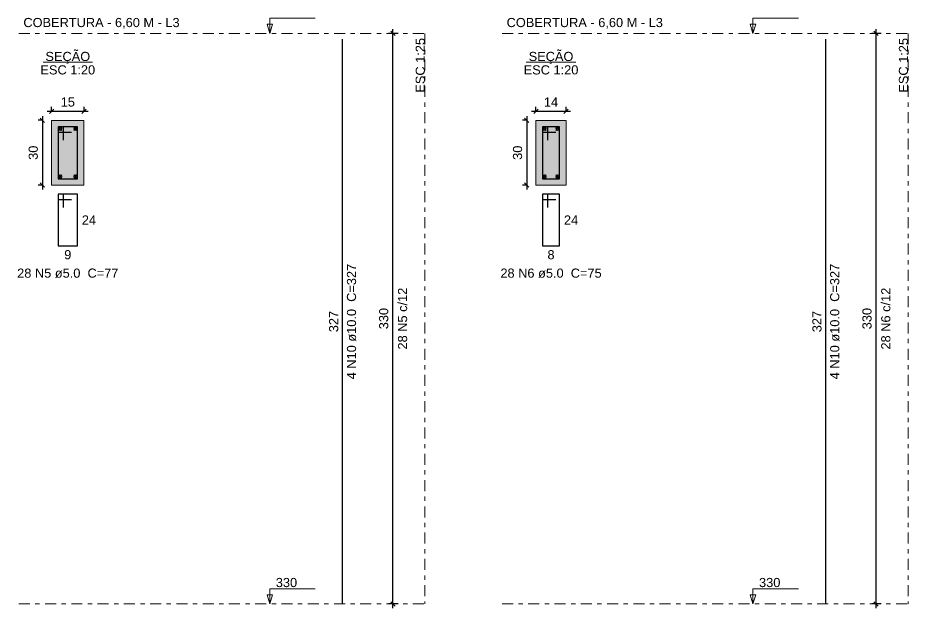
# Model space of a CAD drawing. Header units: millimetres. Extents: x -34 to 951, y -76 to 463.
# Drawn here: x 414.44 to 435.04, y -45.91 to -32.25 of the extents above; entities that cross this region are included whole.
import ezdxf

# ---------------------------------------------------------------- set-up
doc = ezdxf.new("R2010")
doc.units = ezdxf.units.MM
doc.header["$MEASUREMENT"] = 0
doc.linetypes.add('DASHDOT', pattern=[2.54, 1.27, -0.635, 0, -0.635])
doc.linetypes.add('NULL', pattern=[0])
for name, color, linetype, lineweight in [('Descrição da armadura', 7, 'Continuous', 0), ('DT-Barras na forma', 7, 'Continuous', 30), ('DT-Barras no corte', 5, 'Continuous', 5), ('DT-Barras rebatidas', 7, 'Continuous', 30), ('DT-Cotas', 7, 'Continuous', 5), ('DT-Forma', 5, 'Continuous', 5), ('DT-Hachura seção pilares', 252, 'Continuous', 5), ('DT-Pontilhado', 7, 'DASHDOT', 5), ('DT-Textos', 7, 'Continuous', 5), ('Textos armaduras', 7, 'Continuous', 0)]:
    doc.layers.add(name, color=color, linetype=linetype, lineweight=lineweight)
doc.styles.add('Arial', font='arial.ttf')
doc.dimstyles.new('UM_20.000000', dxfattribs={"dimtxt": 0.18, "dimasz": 0.1, "dimexe": 0.1, "dimexo": 0.2, "dimgap": 0, "dimtad": 1, "dimtih": 1, "dimtoh": 1, "dimdec": 1, "dimlfac": 20, "dimzin": 0, "dimdsep": 46, "dimtxsty": 'Standard', "dimcen": 0.09, "dimdle": 0.1, "dimadec": 1, "dimazin": 2, "dimtfac": 1, "dimtdec": 4, "dimtofl": 0, "dimtmove": 0, "dimatfit": 3, "dimfxl": 1, "dimtolj": 1, "dimarcsym": 0})
doc.dimstyles.new('UM_25.000000', dxfattribs={"dimtxt": 0.18, "dimasz": 0.1, "dimexe": 0.1, "dimexo": 0.2, "dimgap": 0, "dimtad": 1, "dimtih": 1, "dimtoh": 1, "dimdec": 1, "dimlfac": 25, "dimzin": 0, "dimdsep": 46, "dimtxsty": 'Standard', "dimcen": 0.09, "dimdle": 0.1, "dimadec": 1, "dimazin": 2, "dimtfac": 1, "dimtdec": 4, "dimtofl": 0, "dimtmove": 0, "dimatfit": 3, "dimfxl": 1, "dimtolj": 1, "dimarcsym": 0})

# ---------------------------------------------------------------- blocks, each defined once
blk = doc.blocks.new('_Oblique')
at = {"color": 0, "linetype": 'ByBlock', "lineweight": -2}
blk.add_line((-0.5, -0.5), (0.5, 0.5), dxfattribs=at)
blk = doc.blocks.new('*D686')
at = {"layer": 'Defpoints', "color": 0, "transparency": 16777216}
for p in [(415.218, -34.624), (415.006, -36.124), (415.218, -36.124)]:
    blk.add_point(p, dxfattribs=at)
at = {"layer": 'DT-Cotas', "color": 0, "lineweight": -2, "transparency": 16777216}
for p, q in [((415.006, -34.524), (415.006, -36.224)), ((415.018, -34.624), (414.906, -34.624)), ((415.018, -36.124), (414.906, -36.124))]:
    blk.add_line(p, q, dxfattribs=at)
at = {"layer": 'DT-Cotas', "color": 0, "lineweight": -2, "transparency": 16777216, "xscale": 0.1, "yscale": 0.1, "zscale": 0.1}
for p, rotation in [((415.006, -34.624), 90), ((415.006, -36.124), 270)]:
    blk.add_blockref('_Oblique', p, dxfattribs=dict(at, rotation=rotation))
at = {"layer": 'DT-Cotas', "color": 7, "transparency": 16777216, "insert": (414.794, -35.374), "char_height": 0.2118, "attachment_point": 5, "rotation": 90, "style": 'Arial'}
blk.add_mtext('\\A1;30', dxfattribs=at)
blk = doc.blocks.new('*D687')
at = {"layer": 'Defpoints', "color": 0, "transparency": 16777216}
for p in [(415.968, -34.413), (415.218, -34.624), (415.968, -34.624)]:
    blk.add_point(p, dxfattribs=at)
at = {"layer": 'DT-Cotas', "color": 0, "lineweight": -2, "transparency": 16777216}
for p, q in [((415.218, -34.424), (415.218, -34.313)), ((415.968, -34.424), (415.968, -34.313)), ((415.118, -34.413), (416.068, -34.413))]:
    blk.add_line(p, q, dxfattribs=at)
at = {"layer": 'DT-Cotas', "color": 0, "lineweight": -2, "transparency": 16777216, "xscale": 0.1, "yscale": 0.1, "zscale": 0.1, "rotation": 180}
blk.add_blockref('_Oblique', (415.218, -34.413), dxfattribs=at)
at = {"layer": 'DT-Cotas', "color": 0, "lineweight": -2, "transparency": 16777216, "xscale": 0.1, "yscale": 0.1, "zscale": 0.1}
blk.add_blockref('_Oblique', (415.968, -34.413), dxfattribs=at)
at = {"layer": 'DT-Cotas', "color": 7, "transparency": 16777216, "insert": (415.593, -34.201), "char_height": 0.2118, "attachment_point": 5, "rotation": 0.0057, "style": 'Arial'}
blk.add_mtext('\\A1;15', dxfattribs=at)
blk = doc.blocks.new('*D688')
at = {"layer": 'Defpoints', "color": 0, "transparency": 16777216}
for p in [(423.117, -32.612), (423.435, -32.612), (423.435, -45.812)]:
    blk.add_point(p, dxfattribs=at)
at = {"layer": 'DT-Cotas', "color": 0, "lineweight": -2, "transparency": 16777216}
for p, q in [((423.117, -45.912), (423.117, -32.512)), ((423.235, -32.612), (423.017, -32.612)), ((423.235, -45.812), (423.017, -45.812))]:
    blk.add_line(p, q, dxfattribs=at)
at = {"layer": 'DT-Cotas', "color": 0, "lineweight": -2, "transparency": 16777216, "xscale": 0.1, "yscale": 0.1, "zscale": 0.1}
for p, rotation in [((423.117, -32.612), 90), ((423.117, -45.812), 270)]:
    blk.add_blockref('_Oblique', p, dxfattribs=dict(at, rotation=rotation))
at = {"layer": 'DT-Cotas', "color": 7, "transparency": 16777216, "insert": (422.905, -39.212), "char_height": 0.2118, "attachment_point": 5, "rotation": 90, "style": 'Arial'}
blk.add_mtext('\\A1;330', dxfattribs=at)
blk = doc.blocks.new('*D689')
at = {"layer": 'Defpoints', "color": 0, "transparency": 16777216}
for p in [(426.426, -34.624), (426.214, -36.124), (426.426, -36.124)]:
    blk.add_point(p, dxfattribs=at)
at = {"layer": 'DT-Cotas', "color": 0, "lineweight": -2, "transparency": 16777216}
for p, q in [((426.214, -34.524), (426.214, -36.224)), ((426.226, -34.624), (426.114, -34.624)), ((426.226, -36.124), (426.114, -36.124))]:
    blk.add_line(p, q, dxfattribs=at)
at = {"layer": 'DT-Cotas', "color": 0, "lineweight": -2, "transparency": 16777216, "xscale": 0.1, "yscale": 0.1, "zscale": 0.1}
for p, rotation in [((426.214, -34.624), 90), ((426.214, -36.124), 270)]:
    blk.add_blockref('_Oblique', p, dxfattribs=dict(at, rotation=rotation))
at = {"layer": 'DT-Cotas', "color": 7, "transparency": 16777216, "insert": (426.002, -35.374), "char_height": 0.2118, "attachment_point": 5, "rotation": 90, "style": 'Arial'}
blk.add_mtext('\\A1;30', dxfattribs=at)
blk = doc.blocks.new('*D690')
at = {"layer": 'Defpoints', "color": 0, "transparency": 16777216}
for p in [(427.126, -34.413), (426.426, -34.624), (427.126, -34.624)]:
    blk.add_point(p, dxfattribs=at)
at = {"layer": 'DT-Cotas', "color": 0, "lineweight": -2, "transparency": 16777216}
for p, q in [((426.426, -34.424), (426.426, -34.313)), ((427.126, -34.424), (427.126, -34.313)), ((426.326, -34.413), (427.226, -34.413))]:
    blk.add_line(p, q, dxfattribs=at)
at = {"layer": 'DT-Cotas', "color": 0, "lineweight": -2, "transparency": 16777216, "xscale": 0.1, "yscale": 0.1, "zscale": 0.1, "rotation": 180}
blk.add_blockref('_Oblique', (426.426, -34.413), dxfattribs=at)
at = {"layer": 'DT-Cotas', "color": 0, "lineweight": -2, "transparency": 16777216, "xscale": 0.1, "yscale": 0.1, "zscale": 0.1}
blk.add_blockref('_Oblique', (427.126, -34.413), dxfattribs=at)
at = {"layer": 'DT-Cotas', "color": 7, "transparency": 16777216, "insert": (426.776, -34.201), "char_height": 0.2118, "attachment_point": 5, "rotation": 0.0057, "style": 'Arial'}
blk.add_mtext('\\A1;14', dxfattribs=at)
blk = doc.blocks.new('*D691')
at = {"layer": 'Defpoints', "color": 0, "transparency": 16777216}
for p in [(434.3, -32.612), (434.618, -32.612), (434.618, -45.812)]:
    blk.add_point(p, dxfattribs=at)
at = {"layer": 'DT-Cotas', "color": 0, "lineweight": -2, "transparency": 16777216}
for p, q in [((434.3, -45.912), (434.3, -32.512)), ((434.418, -32.612), (434.2, -32.612)), ((434.418, -45.812), (434.2, -45.812))]:
    blk.add_line(p, q, dxfattribs=at)
at = {"layer": 'DT-Cotas', "color": 0, "lineweight": -2, "transparency": 16777216, "xscale": 0.1, "yscale": 0.1, "zscale": 0.1}
for p, rotation in [((434.3, -32.612), 90), ((434.3, -45.812), 270)]:
    blk.add_blockref('_Oblique', p, dxfattribs=dict(at, rotation=rotation))
at = {"layer": 'DT-Cotas', "color": 7, "transparency": 16777216, "insert": (434.089, -39.212), "char_height": 0.2118, "attachment_point": 5, "rotation": 90, "style": 'Arial'}
blk.add_mtext('\\A1;330', dxfattribs=at)

msp = doc.modelspace()

# ---------------------------------------------------------------- hatches: boundary and pattern name
at = {"layer": 'DT-Hachura seção pilares', "linetype": 'Continuous'}
for points in [[(415.2176, -36.1243), (415.2176, -36.1243), (415.9676, -36.1243), (415.9676, -34.6243), (415.2176, -34.6243), (415.2176, -36.1243)], [(426.4259, -36.1243), (426.4259, -36.1243), (427.1259, -36.1243), (427.1259, -34.6243), (426.4259, -34.6243), (426.4259, -36.1243)]]:
    msp.add_hatch(color=252, dxfattribs=at).paths.add_polyline_path(points)

# ---------------------------------------------------------------- linework, layer by layer
at = {"layer": 'DT-Barras na forma'}
for points in [[(415.4926, -35.0868), (415.4926, -34.7743), (415.3676, -34.7743), (415.3676, -35.9743), (415.8176, -35.9743), (415.8176, -34.7743), (415.3676, -34.7743), (415.3676, -34.8993), (415.6801, -34.8993)], [(426.7009, -35.0868), (426.7009, -34.7743), (426.5759, -34.7743), (426.5759, -35.9743), (426.9759, -35.9743), (426.9759, -34.7743), (426.5759, -34.7743), (426.5759, -34.8993), (426.8884, -34.8993)]]:
    msp.add_lwpolyline(points, dxfattribs=at)
at = {"layer": 'DT-Barras no corte'}
for p, q in [((415.3801, -34.8618), (415.4551, -34.7868)), ((415.3801, -34.7868), (415.4551, -34.8618)), ((415.7301, -34.8618), (415.8051, -34.7868)), ((415.7301, -34.7868), (415.8051, -34.8618)), ((426.5884, -34.8618), (426.6634, -34.7868)), ((426.5884, -34.7868), (426.6634, -34.8618)), ((426.8884, -34.8618), (426.9634, -34.7868)), ((426.8884, -34.7868), (426.9634, -34.8618)), ((415.3801, -35.9618), (415.4551, -35.8868)), ((415.3801, -35.8868), (415.4551, -35.9618)), ((415.7301, -35.9618), (415.8051, -35.8868)), ((415.7301, -35.8868), (415.8051, -35.9618)), ((426.5884, -35.9618), (426.6634, -35.8868)), ((426.5884, -35.8868), (426.6634, -35.9618)), ((426.8884, -35.9618), (426.9634, -35.8868)), ((426.8884, -35.8868), (426.9634, -35.9618))]:
    msp.add_line(p, q, dxfattribs=at)
for centre in [(415.4176, -34.8243), (415.7676, -34.8243), (426.6259, -34.8243), (426.9259, -34.8243), (415.4176, -35.9243), (415.7676, -35.9243), (426.6259, -35.9243), (426.9259, -35.9243)]:
    msp.add_circle(centre, 0.0375, dxfattribs=at)
at = {"layer": 'DT-Barras rebatidas'}
for points in [[(421.9523, -45.8122), (421.9523, -32.7482)], [(433.1355, -45.8122), (433.1355, -32.7482)], [(415.4926, -36.6427), (415.4926, -36.3302), (415.3676, -36.3302), (415.3676, -37.5302), (415.8176, -37.5302), (415.8176, -36.3302), (415.3676, -36.3302), (415.3676, -36.4552), (415.6801, -36.4552)], [(426.7009, -36.6427), (426.7009, -36.3302), (426.5759, -36.3302), (426.5759, -37.5302), (426.9759, -37.5302), (426.9759, -36.3302), (426.5759, -36.3302), (426.5759, -36.4552), (426.8884, -36.4552)]]:
    msp.add_lwpolyline(points, dxfattribs=at)
at = {"layer": 'DT-Forma'}
for points in [[(415.2176, -36.1243), (415.9676, -36.1243), (415.9676, -34.6243), (415.2176, -34.6243), (415.2176, -36.1243)], [(426.4259, -36.1243), (427.1259, -36.1243), (427.1259, -34.6243), (426.4259, -34.6243), (426.4259, -36.1243)]]:
    msp.add_lwpolyline(points, close=True, dxfattribs=at)
at = {"layer": 'DT-Pontilhado', "ltscale": 0.2}
for p, q in [((414.4589, -32.6122), (423.8585, -32.6122)), ((423.8585, -32.6122), (423.8585, -45.8122)), ((425.6422, -32.6122), (435.0417, -32.6122)), ((435.0417, -32.6122), (435.0417, -45.8122)), ((414.4589, -45.8122), (423.8585, -45.8122)), ((425.6422, -45.8122), (435.0417, -45.8122))]:
    msp.add_line(p, q, dxfattribs=at)
at = {"layer": 'DT-Textos'}
for p, q in [((415.0204, -33.2794), (416.1648, -33.2794)), ((426.2036, -33.2794), (427.3481, -33.2794))]:
    msp.add_line(p, q, dxfattribs=at)
for points in [[(420.2669, -32.6122), (420.3304, -32.4004), (420.2033, -32.4004), (420.2669, -32.6122), (420.2669, -32.2622), (421.3169, -32.2622)], [(431.4501, -32.6122), (431.5137, -32.4004), (431.3866, -32.4004), (431.4501, -32.6122), (431.4501, -32.2622), (432.5001, -32.2622)], [(420.2669, -45.8122), (420.3304, -45.6004), (420.2033, -45.6004), (420.2669, -45.8122), (420.2669, -45.4622), (421.3169, -45.4622)], [(431.4501, -45.8122), (431.5137, -45.6004), (431.3866, -45.6004), (431.4501, -45.8122), (431.4501, -45.4622), (432.5001, -45.4622)]]:
    msp.add_lwpolyline(points, dxfattribs=at)

# ---------------------------------------------------------------- texts
at = {"layer": 'Descrição da armadura', "linetype": 'NULL', "char_height": 0.2118, "width": 4.686721, "attachment_point": 8, "line_spacing_factor": 0.9, "style": 'Arial'}
for s, insert in [('28 N5 ø5.0  C=77', (415.5929, -38.2712)), ('28 N6 ø5.0  C=75', (426.7762, -38.2712))]:
    msp.add_mtext(s, dxfattribs=dict(at, insert=insert))
at = {"layer": 'Descrição da armadura', "linetype": 'NULL', "char_height": 0.2118, "attachment_point": 8, "rotation": 90.00021, "line_spacing_factor": 0.9, "style": 'Arial'}
for s, insert, width in [('4 N10 ø10.0  C=327', (422.27, -39.2801), 5.344721), ('4 N10 ø10.0  C=327', (433.4533, -39.2801), 5.344721), ('28 N5 c/12', (423.4489, -39.2122), 2.90156), ('28 N6 c/12', (434.6321, -39.2122), 2.90156)]:
    msp.add_mtext(s, dxfattribs=dict(at, insert=insert, width=width))
at = {"layer": 'DT-Textos', "linetype": 'NULL', "char_height": 0.2118, "line_spacing_factor": 0.798, "style": 'Arial'}
for s, insert, width, attachment_point in [('COBERTURA - 6,60 M - L3', (414.5649, -32.5062), 7.234455, 7), ('COBERTURA - 6,60 M - L3', (425.7482, -32.5062), 7.234455, 7), ('SEÇÃO', (415.5929, -33.3171), 2.072476, 8), ('SEÇÃO', (426.7762, -33.3171), 2.072476, 8), ('ESC 1:20', (415.5929, -33.5652), 2.532883, 8), ('ESC 1:20', (426.7762, -33.5652), 2.532883, 8), ('330', (420.4069, -45.4272), 0.987001, 7), ('330', (431.5902, -45.4272), 0.987001, 7)]:
    msp.add_mtext(s, dxfattribs=dict(at, insert=insert, width=width, attachment_point=attachment_point))
at = {"layer": 'DT-Textos', "linetype": 'NULL', "char_height": 0.2118, "width": 2.532883, "attachment_point": 9, "rotation": 90.00021, "line_spacing_factor": 0.798, "style": 'Arial'}
for insert in [(423.858, -32.7181), (435.0413, -32.7181)]:
    msp.add_mtext('ESC 1:25', dxfattribs=dict(at, insert=insert))
at = {"layer": 'Textos armaduras', "linetype": 'NULL', "char_height": 0.2118, "line_spacing_factor": 0.9, "style": 'Arial'}
for s, insert, width, attachment_point in [('24', (415.9176, -36.8243), 1.058001, 1), ('24', (427.0759, -36.8243), 1.058001, 1), ('9', (415.5926, -37.6275), 0.729, 2), ('8', (426.7759, -37.6275), 0.729, 2)]:
    msp.add_mtext(s, dxfattribs=dict(at, insert=insert, width=width, attachment_point=attachment_point))
at = {"layer": 'Textos armaduras', "linetype": 'NULL', "char_height": 0.2118, "width": 1.387001, "attachment_point": 8, "rotation": 90.00021, "line_spacing_factor": 0.9, "style": 'Arial'}
for insert in [(421.855, -39.2802), (433.0383, -39.2802)]:
    msp.add_mtext('327', dxfattribs=dict(at, insert=insert))

# ---------------------------------------------------------------- dimensions: what is measured, and where the dimension line sits
at = {"layer": 'DT-Cotas'}
for base, p1, p2, dimstyle, override, picture, middle in [((423.1172, -32.6122), (423.4349, -45.8122), (423.4349, -32.6122), 'UM_25.000000', {"dimtxt": 0.2118, "dimasz": 0.1, "dimexe": 0.1, "dimexo": 0.2, "dimtad": 1, "dimtih": 0, "dimtoh": 0, "dimdec": 1, "dimlfac": 25, "dimzin": 8, "dimtxsty": 'Arial', "dimblk": 'Oblique', "dimblk1": 'Oblique', "dimblk2": 'Oblique', "dimsah": 1, "dimdle": 0.1, "dimse1": 0, "dimse2": 0, "dimclrt": 7, "dimadec": 1, "dimazin": 3, "dimtmove": 2, "dimldrblk": 'Oblique'}, '*D688', (422.9054, -39.2122)), ((434.3004, -32.6122), (434.6181, -45.8122), (434.6181, -32.6122), 'UM_25.000000', {"dimtxt": 0.2118, "dimasz": 0.1, "dimexe": 0.1, "dimexo": 0.2, "dimtad": 1, "dimtih": 0, "dimtoh": 0, "dimdec": 1, "dimlfac": 25, "dimzin": 8, "dimtxsty": 'Arial', "dimblk": 'Oblique', "dimblk1": 'Oblique', "dimblk2": 'Oblique', "dimsah": 1, "dimdle": 0.1, "dimse1": 0, "dimse2": 0, "dimclrt": 7, "dimadec": 1, "dimazin": 3, "dimtmove": 2, "dimldrblk": 'Oblique'}, '*D691', (434.0886, -39.2122)), ((415.0058, -36.1243), (415.2176, -34.6243), (415.2176, -36.1243), 'UM_20.000000', {"dimtxt": 0.2118, "dimasz": 0.1, "dimexe": 0.1, "dimexo": 0.2, "dimtad": 1, "dimtih": 0, "dimtoh": 0, "dimdec": 1, "dimlfac": 20, "dimzin": 8, "dimtxsty": 'Arial', "dimblk": 'Oblique', "dimblk1": 'Oblique', "dimblk2": 'Oblique', "dimsah": 1, "dimdle": 0.1, "dimse1": 0, "dimse2": 0, "dimclrt": 7, "dimadec": 1, "dimazin": 3, "dimtmove": 2, "dimldrblk": 'Oblique'}, '*D686', (414.794, -35.3743)), ((426.2141, -36.1243), (426.4259, -34.6243), (426.4259, -36.1243), 'UM_20.000000', {"dimtxt": 0.2118, "dimasz": 0.1, "dimexe": 0.1, "dimexo": 0.2, "dimtad": 1, "dimtih": 0, "dimtoh": 0, "dimdec": 1, "dimlfac": 20, "dimzin": 8, "dimtxsty": 'Arial', "dimblk": 'Oblique', "dimblk1": 'Oblique', "dimblk2": 'Oblique', "dimsah": 1, "dimdle": 0.1, "dimse1": 0, "dimse2": 0, "dimclrt": 7, "dimadec": 1, "dimazin": 3, "dimtmove": 2, "dimldrblk": 'Oblique'}, '*D689', (426.0023, -35.3743))]:
    dim = msp.add_linear_dim(base=base, p1=p1, p2=p2, angle=90, dimstyle=dimstyle, override=override, dxfattribs=at)
    dim.commit()
    dim.dimension.update_dxf_attribs({"geometry": picture, "text_midpoint": middle, "dimtype": 160, "text_rotation": 90})
for base, p1, p2, picture, middle in [((415.9676, -34.4125), (415.2176, -34.6243), (415.9676, -34.6243), '*D687', (415.5926, -34.2007)), ((427.1259, -34.4125), (426.4259, -34.6243), (427.1259, -34.6243), '*D690', (426.7759, -34.2007))]:
    dim = msp.add_linear_dim(base=base, p1=p1, p2=p2, dimstyle='UM_20.000000', override={"dimtxt": 0.2118, "dimasz": 0.1, "dimexe": 0.1, "dimexo": 0.2, "dimtad": 1, "dimtih": 0, "dimtoh": 0, "dimdec": 1, "dimlfac": 20, "dimzin": 8, "dimtxsty": 'Arial', "dimblk": 'Oblique', "dimblk1": 'Oblique', "dimblk2": 'Oblique', "dimsah": 1, "dimdle": 0.1, "dimse1": 0, "dimse2": 0, "dimclrt": 7, "dimadec": 1, "dimazin": 3, "dimtmove": 2, "dimldrblk": 'Oblique'}, dxfattribs=at)
    dim.commit()
    dim.dimension.update_dxf_attribs({"geometry": picture, "text_midpoint": middle, "dimtype": 160, "text_rotation": 0.00573})

doc.saveas('drawing.dxf')
